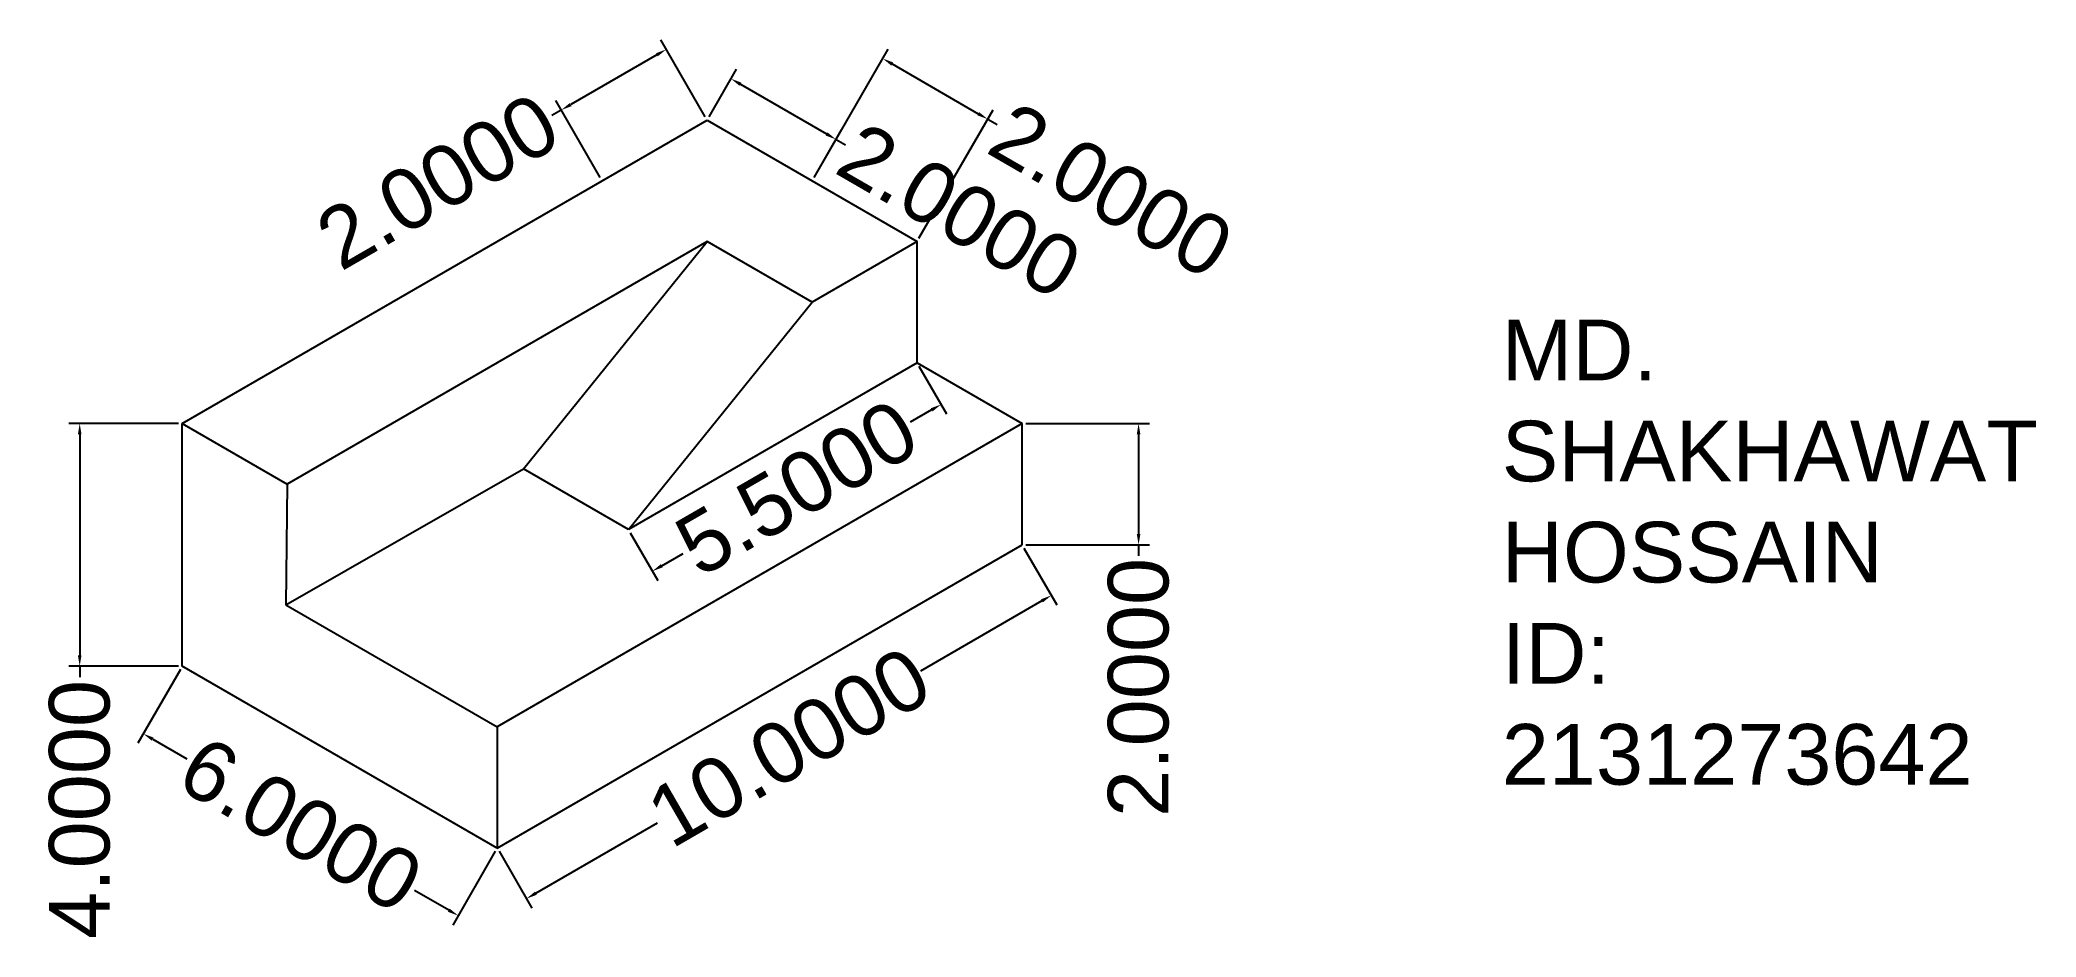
# Model space of a CAD drawing. Header units: inches. Extents: x 13.6 to 46.6, y 5 to 19.8.
import ezdxf

# ---------------------------------------------------------------- set-up
doc = ezdxf.new("R2010")
doc.units = ezdxf.units.IN
doc.header["$MEASUREMENT"] = 0
doc.layers.add('obj', color=130, linetype='Continuous')
doc.styles.get("Standard").update_dxf_attribs({"font": 'arial.ttf', "height": 1})
doc.dimstyles.get("Standard").update_dxf_attribs({"dimtxt": 1, "dimasz": 0.18, "dimexe": 0.18, "dimexo": 0.0625, "dimgap": 0.09, "dimtad": 0, "dimdec": 4, "dimzin": 0, "dimdsep": 46, "dimtxsty": 'Standard', "dimcen": 0.09, "dimadec": 0, "dimazin": 0, "dimtfac": 1, "dimtdec": 4, "dimtofl": 0, "dimtmove": 0, "dimatfit": 3, "dimfxl": 1, "dimtolj": 1, "dimtzin": 0, "dimarcsym": 0})

# ---------------------------------------------------------------- blocks, each defined once
blk = doc.blocks.new('*D1')
at = {"layer": 'Defpoints', "color": 0, "transparency": 16777216}
for p in [(28.101, 14.466), (28.497, 13.781), (23.338, 11.716)]:
    blk.add_point(p, dxfattribs=at)
at = {"layer": 'obj', "color": 0, "lineweight": -2, "transparency": 16777216}
for p, q in [((28.132, 14.412), (28.587, 13.625)), ((28.341, 13.691), (27.989, 13.488)), ((23.369, 11.662), (23.823, 10.875)), ((23.889, 11.121), (24.241, 11.324))]:
    blk.add_line(p, q, dxfattribs=at)
at = {"layer": 'obj', "color": 0, "transparency": 16777216}
for points in [[(28.326, 13.717), (28.356, 13.665), (28.497, 13.781)], [(23.874, 11.147), (23.904, 11.095), (23.733, 11.031)]]:
    blk.add_solid(points, dxfattribs=at)
at = {"layer": 'obj', "color": 0, "transparency": 16777216, "insert": (26.115, 12.406), "char_height": 1, "attachment_point": 5, "rotation": 30}
blk.add_mtext('\\A1;5.5000', dxfattribs=at)
blk = doc.blocks.new('*D2')
at = {"layer": 'Defpoints', "color": 0, "transparency": 16777216}
for p in [(24.637, 18.466), (26.763, 18.15), (26.369, 17.466)]:
    blk.add_point(p, dxfattribs=at)
at = {"layer": 'obj', "color": 0, "lineweight": -2, "transparency": 16777216}
for p, q in [((24.668, 18.521), (25.121, 19.306)), ((25.187, 19.06), (26.608, 18.24)), ((26.4, 17.521), (26.853, 18.306)), ((26.763, 18.15), (26.919, 18.06))]:
    blk.add_line(p, q, dxfattribs=at)
at = {"layer": 'obj', "color": 0, "transparency": 16777216}
for points in [[(25.202, 19.086), (25.172, 19.034), (25.031, 19.15)], [(26.623, 18.266), (26.593, 18.214), (26.763, 18.15)]]:
    blk.add_solid(points, dxfattribs=at)
at = {"layer": 'obj', "color": 0, "transparency": 16777216, "insert": (28.801, 16.974), "char_height": 1, "attachment_point": 5, "rotation": 330}
blk.add_mtext('\\A1;2.0000', dxfattribs=at)
blk = doc.blocks.new('*D3')
at = {"layer": 'Defpoints', "color": 0, "transparency": 16777216}
for p in [(29.266, 18.484), (26.369, 17.466), (28.101, 16.466)]:
    blk.add_point(p, dxfattribs=at)
at = {"layer": 'obj', "color": 0, "lineweight": -2, "transparency": 16777216}
for p, q in [((26.4, 17.521), (27.624, 19.64)), ((27.69, 19.394), (29.11, 18.574)), ((28.132, 16.521), (29.356, 18.64)), ((29.266, 18.484), (29.422, 18.394))]:
    blk.add_line(p, q, dxfattribs=at)
at = {"layer": 'obj', "color": 0, "transparency": 16777216}
for points in [[(27.705, 19.42), (27.675, 19.368), (27.534, 19.484)], [(29.125, 18.6), (29.095, 18.548), (29.266, 18.484)]]:
    blk.add_solid(points, dxfattribs=at)
at = {"layer": 'obj', "color": 0, "transparency": 16777216, "insert": (31.303, 17.308), "char_height": 1, "attachment_point": 5, "rotation": 330}
blk.add_mtext('\\A1;2.0000', dxfattribs=at)
blk = doc.blocks.new('*D4')
at = {"layer": 'Defpoints', "color": 0, "transparency": 16777216}
for p in [(29.833, 11.466), (30.315, 10.631), (21.173, 6.466)]:
    blk.add_point(p, dxfattribs=at)
at = {"layer": 'obj', "color": 0, "lineweight": -2, "transparency": 16777216}
for p, q in [((29.864, 11.412), (30.405, 10.475)), ((30.159, 10.541), (28.155, 9.384)), ((21.811, 5.721), (23.815, 6.879)), ((21.204, 6.412), (21.745, 5.475))]:
    blk.add_line(p, q, dxfattribs=at)
at = {"layer": 'obj', "color": 0, "transparency": 16777216}
for points in [[(30.144, 10.567), (30.174, 10.515), (30.315, 10.631)], [(21.796, 5.747), (21.826, 5.695), (21.655, 5.631)]]:
    blk.add_solid(points, dxfattribs=at)
at = {"layer": 'obj', "color": 0, "transparency": 16777216, "insert": (25.985, 8.131), "char_height": 1, "attachment_point": 5, "rotation": 30}
blk.add_mtext('\\A1;10.0000', dxfattribs=at)
blk = doc.blocks.new('*D5')
at = {"layer": 'Defpoints', "color": 0, "transparency": 16777216}
for p in [(29.833, 13.466), (29.833, 11.466), (31.755, 11.466)]:
    blk.add_point(p, dxfattribs=at)
at = {"layer": 'obj', "color": 0, "lineweight": -2, "transparency": 16777216}
for p, q in [((29.895, 13.466), (31.935, 13.466)), ((31.755, 13.286), (31.755, 11.646)), ((29.895, 11.466), (31.935, 11.466)), ((31.755, 11.466), (31.755, 11.286))]:
    blk.add_line(p, q, dxfattribs=at)
at = {"layer": 'obj', "color": 0, "transparency": 16777216}
for points in [[(31.725, 13.286), (31.785, 13.286), (31.755, 13.466)], [(31.725, 11.646), (31.785, 11.646), (31.755, 11.466)]]:
    blk.add_solid(points, dxfattribs=at)
at = {"layer": 'obj', "color": 0, "transparency": 16777216, "insert": (31.755, 9.114), "char_height": 1, "attachment_point": 5, "rotation": 90}
blk.add_mtext('\\A1;2.0000', dxfattribs=at)
blk = doc.blocks.new('*D6')
at = {"layer": 'Defpoints', "color": 0, "transparency": 16777216}
for p in [(15.976, 13.466), (14.284, 9.466), (15.976, 9.466)]:
    blk.add_point(p, dxfattribs=at)
at = {"layer": 'obj', "color": 0, "lineweight": -2, "transparency": 16777216}
for p, q in [((15.914, 13.466), (14.104, 13.466)), ((14.284, 13.286), (14.284, 9.646)), ((15.914, 9.466), (14.104, 9.466)), ((14.284, 9.466), (14.284, 9.286))]:
    blk.add_line(p, q, dxfattribs=at)
at = {"layer": 'obj', "color": 0, "transparency": 16777216}
for points in [[(14.254, 13.286), (14.314, 13.286), (14.284, 13.466)], [(14.254, 9.646), (14.314, 9.646), (14.284, 9.466)]]:
    blk.add_solid(points, dxfattribs=at)
at = {"layer": 'obj', "color": 0, "transparency": 16777216, "insert": (14.284, 7.102), "char_height": 1, "attachment_point": 5, "rotation": 90}
blk.add_mtext('\\A1;4.0000', dxfattribs=at)
blk = doc.blocks.new('*D7')
at = {"layer": 'Defpoints', "color": 0, "transparency": 16777216}
for p in [(15.976, 9.466), (21.173, 6.466), (20.529, 5.351)]:
    blk.add_point(p, dxfattribs=at)
at = {"layer": 'obj', "color": 0, "lineweight": -2, "transparency": 16777216}
for p, q in [((15.945, 9.412), (15.243, 8.195)), ((15.489, 8.261), (16.054, 7.935)), ((21.141, 6.412), (20.439, 5.195)), ((20.373, 5.441), (19.807, 5.768))]:
    blk.add_line(p, q, dxfattribs=at)
at = {"layer": 'obj', "color": 0, "transparency": 16777216}
for points in [[(15.504, 8.287), (15.474, 8.235), (15.333, 8.351)], [(20.388, 5.467), (20.358, 5.415), (20.529, 5.351)]]:
    blk.add_solid(points, dxfattribs=at)
at = {"layer": 'obj', "color": 0, "transparency": 16777216, "insert": (17.931, 6.851), "char_height": 1, "attachment_point": 5, "rotation": 330}
blk.add_mtext('\\A1;6.0000', dxfattribs=at)
blk = doc.blocks.new('*D8')
at = {"layer": 'Defpoints', "color": 0, "transparency": 16777216}
for p in [(22.23, 18.635), (24.637, 18.466), (22.905, 17.466)]:
    blk.add_point(p, dxfattribs=at)
at = {"layer": 'obj', "color": 0, "lineweight": -2, "transparency": 16777216}
for p, q in [((24.605, 18.521), (23.872, 19.79)), ((23.806, 19.545), (22.386, 18.725)), ((22.873, 17.521), (22.14, 18.79)), ((22.23, 18.635), (22.074, 18.545))]:
    blk.add_line(p, q, dxfattribs=at)
at = {"layer": 'obj', "color": 0, "transparency": 16777216}
for points in [[(23.791, 19.57), (23.821, 19.519), (23.962, 19.635)], [(22.371, 18.75), (22.401, 18.699), (22.23, 18.635)]]:
    blk.add_solid(points, dxfattribs=at)
at = {"layer": 'obj', "color": 0, "transparency": 16777216, "insert": (20.193, 17.458), "char_height": 1, "attachment_point": 5, "rotation": 30}
blk.add_mtext('\\A1;2.0000', dxfattribs=at)

msp = doc.modelspace()

# ---------------------------------------------------------------- linework, layer by layer
at = {"layer": 'obj'}
for p, q in [((15.97647, 13.46638), (24.63672, 18.46638)), ((24.63672, 18.46638), (28.10083, 16.46638)), ((24.63672, 16.46638), (17.70852, 12.46638)), ((21.60564, 12.71638), (24.63672, 16.46638)), ((26.36878, 15.46638), (24.63672, 16.46638)), ((28.10083, 16.46638), (26.36878, 15.46638)), ((28.10083, 14.46638), (28.10083, 16.46638)), ((23.33769, 11.71638), (26.36878, 15.46638)), ((28.10083, 14.46638), (23.33769, 11.71638)), ((28.10083, 14.46638), (29.83288, 13.46638)), ((15.97647, 11.46638), (15.97647, 13.46638)), ((15.97647, 13.46638), (17.70852, 12.46638)), ((29.83288, 13.46638), (21.17262, 8.46638)), ((29.83288, 11.46638), (29.83288, 13.46638)), ((17.68733, 10.47862), (21.60564, 12.71638)), ((23.33769, 11.71638), (21.60564, 12.71638)), ((17.70852, 12.46638), (17.68733, 10.47862)), ((15.97647, 9.46638), (15.97647, 11.46638)), ((21.17262, 6.46638), (29.83288, 11.46638)), ((17.68733, 10.47862), (21.17262, 8.46638)), ((21.17262, 6.46638), (15.97647, 9.46638)), ((21.17262, 8.46638), (21.17262, 6.46638))]:
    msp.add_line(p, q, dxfattribs=at)

# ---------------------------------------------------------------- texts
at = {"layer": 'obj', "color": 2, "insert": (37.74773, 15.17884), "char_height": 1, "attachment_point": 1}
msp.add_mtext_dynamic_manual_height_columns('MD. SHAKHAWAT HOSSAIN\\PID: 2131273642', width=9.1845897, gutter_width=5, heights=[0], dxfattribs=at)

# ---------------------------------------------------------------- dimensions: what is measured, and where the dimension line sits
at = {"layer": 'obj', "color": 2}
for p1, p2, distance, picture, middle in [((24.63672, 18.46638), (22.90467, 17.46638), -1.34884, '*D8', (20.1929, 17.45824)), ((26.36878, 17.46638), (28.10083, 16.46638), 2.33012, '*D3', (31.30324, 17.30806)), ((24.63672, 18.46638), (26.36878, 17.46638), 0.78932, '*D2', (28.80079, 16.97368)), ((23.33769, 11.71638), (28.10083, 14.46638), -0.79138, '*D1', (26.11495, 12.40603)), ((15.97647, 13.46638), (15.97647, 9.46638), -1.69248, '*D6', (14.28399, 7.10225)), ((29.83288, 13.46638), (29.83288, 11.46638), 1.92226, '*D5', (31.75513, 9.11385)), ((21.17262, 6.46638), (29.83288, 11.46638), -0.96424, '*D4', (25.98487, 8.13133)), ((15.97647, 9.46638), (21.17262, 6.46638), -1.28749, '*D7', (17.9308, 6.85138))]:
    dim = msp.add_aligned_dim(p1=p1, p2=p2, distance=distance, dimstyle='Standard', dxfattribs=at)
    dim.commit()
    dim.dimension.update_dxf_attribs({"geometry": picture, "text_midpoint": middle})

doc.saveas('drawing.dxf')
